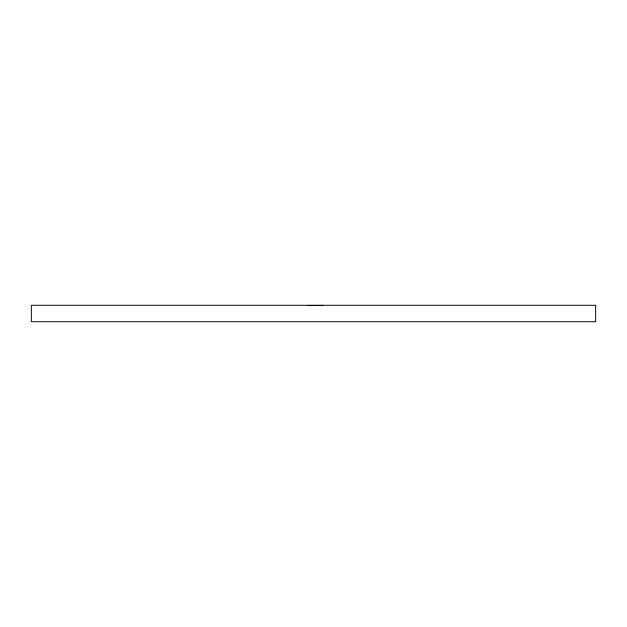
<?xml version="1.0" encoding="UTF-8"?>
<svg xmlns="http://www.w3.org/2000/svg" width="627" height="627" viewBox="0 0 627 627"><rect width="100%" height="100%" fill="white"/><g stroke="black" fill="none" stroke-linecap="round" stroke-linejoin="round"><path stroke-width="0.94" d="M307.606 305.443L323.007 305.443M595.65 305.278L31.35 305.278L31.35 321.722L595.65 321.722L595.65 305.278"/></g></svg>
